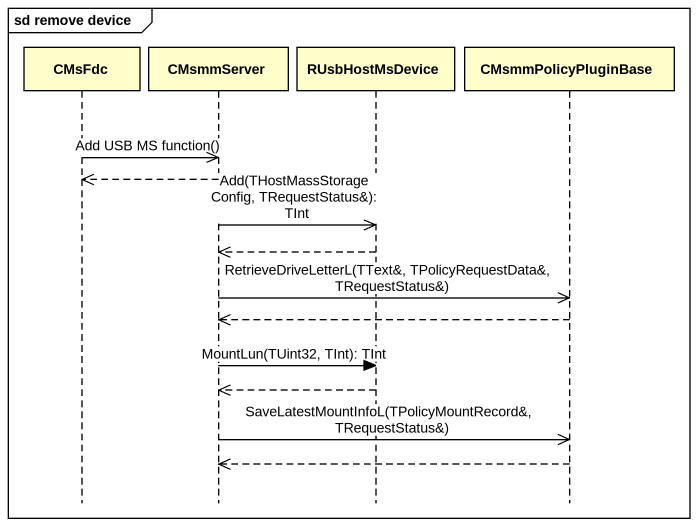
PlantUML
@startuml
mainframe sd remove device
hide footbox
participant CMsFdc
participant CMsmmServer
participant RUsbHostMsDevice
participant CMsmmPolicyPluginBase

CMsFdc ->> CMsmmServer : Add USB MS function()
CMsmmServer -->> CMsFdc
CMsmmServer ->> RUsbHostMsDevice : Add(THostMassStorageConfig, TRequestStatus&): TInt
RUsbHostMsDevice -->> CMsmmServer
CMsmmServer ->> CMsmmPolicyPluginBase : RetrieveDriveLetterL(TText&, TPolicyRequestData&, TRequestStatus&)
CMsmmPolicyPluginBase -->> CMsmmServer
CMsmmServer -> RUsbHostMsDevice : MountLun(TUint32, TInt): TInt
RUsbHostMsDevice -->> CMsmmServer
CMsmmServer ->> CMsmmPolicyPluginBase : SaveLatestMountInfoL(TPolicyMountRecord&, TRequestStatus&)
CMsmmPolicyPluginBase -->> CMsmmServer
@enduml
